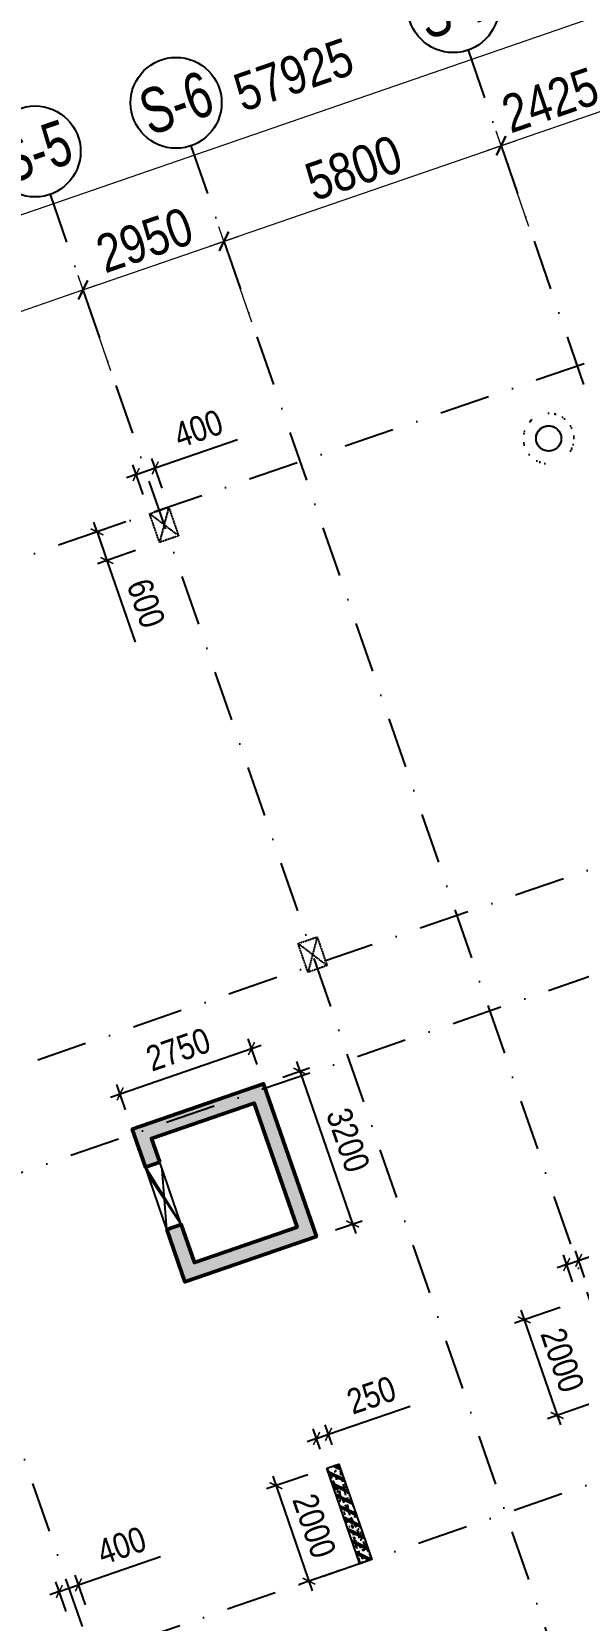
# Model space of a CAD drawing. Header units: millimetres. Extents: x 13965 to 1327256, y -72704 to 46237.
# Drawn here: x 1021536 to 1032346, y -10560 to 20879 of the extents above; entities that cross this region are included whole.
import ezdxf
from ezdxf.enums import TextEntityAlignment as Align

# ---------------------------------------------------------------- set-up
doc = ezdxf.new("R2010")
doc.units = ezdxf.units.MM
doc.header["$MEASUREMENT"] = 0
for name, pattern in [('DASHDOT', [1, 0.5, -0.25, 0, -0.25]), ('DASHED', [4.5, 3, -1.5]), ('ST_MBDV Cot vach 220805$0$HIDDEN', [0.375, 0.25, -0.125])]:
    doc.linetypes.add(name, pattern=pattern)
for name, color, linetype in [('ccu11-Khuat', 9, 'DASHED'), ('ccu11-Thay', 7, 'Continuous'), ('KC-Betong', 6, 'Continuous'), ('KC2-DIM', 251, 'Continuous'), ('KT-Luoi truc South Tower', 8, 'DASHDOT'), ('ST_MBDV Cot vach 220805$0$AUDIT_I_220805193045-1', 50, 'Continuous'), ('ST_MBDV Cot vach 220805$0$AUDIT_I_220805193045-5', 6, 'Continuous'), ('ST_MBDV Cot vach 220805$0$AUDIT_I_220805193045-6', 250, 'Continuous')]:
    doc.layers.add(name, color=color, linetype=linetype)
doc.layers.add('KT-Kich thuoc', color=159, linetype='Continuous', lineweight=18)
doc.layers.add('ST_MBDV Cot vach 220805$0$KT-Net cot vach', color=6, linetype='Continuous', lineweight=50)
doc.styles.add('Arial Narrow', font='ARIALN.TTF')
doc.styles.add('ST_MBDV Cot vach 220805$0$HBA-Text', font='GOTHIC.TTF')
doc.dimstyles.new('ccu12-200', dxfattribs={"dimscale": 200, "dimtxt": 2.5, "dimasz": 1, "dimexe": 1, "dimexo": 2, "dimgap": 1, "dimtad": 1, "dimdec": 0, "dimdsep": 46, "dimtxsty": 'Arial Narrow', "dimblk": 'ARCHTICK', "dimcen": -1, "dimdle": 1, "dimclrd": 256, "dimclre": 256, "dimclrt": 3, "dimadec": 0, "dimazin": 2, "dimtfac": 0.1, "dimtdec": 0, "dimtmove": 0, "dimatfit": 1, "dimldrblk": 'ARCHTICK', "dimfxl": 1, "dimtvp": 0.833333, "dimtolj": 1, "dimtzin": 12, "dimarcsym": 0})
doc.dimstyles.new('CCU_1-300', dxfattribs={"dimscale": 300, "dimtxt": 2.5, "dimasz": 1, "dimexe": 1, "dimexo": 2, "dimgap": 0.5, "dimtad": 1, "dimdec": 0, "dimdsep": 46, "dimtxsty": 'Arial Narrow', "dimblk": 'ARCHTICK', "dimcen": -1, "dimdle": 1, "dimclrd": 256, "dimclre": 256, "dimclrt": 3, "dimadec": 0, "dimazin": 2, "dimtfac": 0.1, "dimtdec": 0, "dimtix": 1, "dimtmove": 2, "dimatfit": 1, "dimfxl": 1, "dimtvp": 0.833333, "dimtolj": 1, "dimtzin": 12, "dimarcsym": 0})

# ---------------------------------------------------------------- blocks, each defined once
blk = doc.blocks.new('_ArchTick')
at = {"color": 0, "const_width": 0.15}
blk.add_lwpolyline([(-0.5, -0.5), (0.5, 0.5)], dxfattribs=at)
blk = doc.blocks.new('*D1056')
at = {"layer": 'Defpoints', "color": 0, "transparency": 16777216}
for p in [(-52359, 62652), (-108654, 48212), (-107112, 43748, 0)]:
    blk.add_point(p, dxfattribs=at)
at = {"layer": 'KT-Kich thuoc', "lineweight": -2, "transparency": 16777216}
for p, q in [((-52555, 63219), (-53998, 67400)), ((-53617, 67214), (-108937, 48114)), ((-107308, 44315), (-108751, 48496))]:
    blk.add_line(p, q, dxfattribs=at)
at = {"layer": 'KT-Kich thuoc', "lineweight": -2, "transparency": 16777216, "xscale": 300, "yscale": 300, "zscale": 300}
for p, rotation in [((-53900, 67116), 19.04771637789532), ((-108654, 48212), 199.0477163778953)]:
    blk.add_blockref('_ArchTick', p, dxfattribs=dict(at, rotation=rotation))
at = {"layer": 'KT-Kich thuoc', "color": 3, "transparency": 16777216, "insert": (-78140, 59662), "char_height": 750, "attachment_point": 5, "rotation": 19.0477, "style": 'Arial Narrow'}
blk.add_mtext('\\A1;57925', dxfattribs=at)
blk = doc.blocks.new('*D1060')
at = {"layer": 'Defpoints', "color": 0, "transparency": 16777216}
for p in [(-82308, 55404), (-81561, 53238), (-89737, 50415)]:
    blk.add_point(p, dxfattribs=at)
at = {"layer": 'KT-Kich thuoc', "lineweight": -2, "transparency": 16777216}
for p, q in [((-81757, 53805), (-82406, 55687)), ((-90768, 52483), (-82025, 55502)), ((-89933, 50983), (-90583, 52864))]:
    blk.add_line(p, q, dxfattribs=at)
for p, xscale, yscale, zscale, rotation in [((-82308, 55404), 300, 300, 300, 19.04713796427213), ((-90485, 52581), 300.0000000000001, 300.0000000000001, 300.0000000000001, 199.0471379642721)]:
    blk.add_blockref('_ArchTick', p, dxfattribs=dict(at, xscale=xscale, yscale=yscale, zscale=zscale, rotation=rotation))
at = {"layer": 'KT-Kich thuoc', "color": 3, "transparency": 16777216, "insert": (-86570, 54496), "char_height": 750, "attachment_point": 5, "rotation": 19.0471, "style": 'Arial Narrow'}
blk.add_mtext('\\A1;8650', dxfattribs=at)
blk = doc.blocks.new('*D1061')
at = {"layer": 'Defpoints', "color": 0, "transparency": 16777216}
for p in [(-79520, 56366), (-78772, 54201), (-81561, 53238)]:
    blk.add_point(p, dxfattribs=at)
at = {"layer": 'KT-Kich thuoc', "lineweight": -2, "transparency": 16777216}
for p, q in [((-78968, 54768), (-79618, 56650)), ((-82592, 55306), (-79236, 56464)), ((-81757, 53805), (-82406, 55687))]:
    blk.add_line(p, q, dxfattribs=at)
for p, xscale, yscale, zscale, rotation in [((-79520, 56366), 300, 300, 300, 19.04713796427213), ((-82308, 55404), 300.0000000000001, 300.0000000000001, 300.0000000000001, 199.0471379642721)]:
    blk.add_blockref('_ArchTick', p, dxfattribs=dict(at, xscale=xscale, yscale=yscale, zscale=zscale, rotation=rotation))
at = {"layer": 'KT-Kich thuoc', "color": 3, "transparency": 16777216, "insert": (-81088, 56389), "char_height": 750, "attachment_point": 5, "rotation": 19.0471, "style": 'Arial Narrow'}
blk.add_mtext('\\A1;2950', dxfattribs=at)
blk = doc.blocks.new('*D1062')
at = {"layer": 'Defpoints', "color": 0, "transparency": 16777216}
for p in [(-74037, 58259), (-73290, 56094), (-78772, 54201)]:
    blk.add_point(p, dxfattribs=at)
at = {"layer": 'KT-Kich thuoc', "lineweight": -2, "transparency": 16777216}
for p, q in [((-73486, 56661), (-74135, 58543)), ((-79803, 56269), (-73754, 58357)), ((-78968, 54768), (-79618, 56650))]:
    blk.add_line(p, q, dxfattribs=at)
for p, xscale, yscale, zscale, rotation in [((-74037, 58259), 300, 300, 300, 19.04713796427213), ((-79520, 56366), 300.0000000000001, 300.0000000000001, 300.0000000000001, 199.0471379642721)]:
    blk.add_blockref('_ArchTick', p, dxfattribs=dict(at, xscale=xscale, yscale=yscale, zscale=zscale, rotation=rotation))
at = {"layer": 'KT-Kich thuoc', "color": 3, "transparency": 16777216, "insert": (-76953, 57817), "char_height": 750, "attachment_point": 5, "rotation": 19.0471, "style": 'Arial Narrow'}
blk.add_mtext('\\A1;5800', dxfattribs=at)
blk = doc.blocks.new('*D1063')
at = {"layer": 'Defpoints', "color": 0, "transparency": 16777216}
for p in [(-71745, 59051), (-70998, 56885), (-73290, 56094)]:
    blk.add_point(p, dxfattribs=at)
at = {"layer": 'KT-Kich thuoc', "lineweight": -2, "transparency": 16777216}
for p, q in [((-74321, 58161), (-71462, 59149)), ((-71193, 57452), (-71843, 59334)), ((-73486, 56661), (-74135, 58543))]:
    blk.add_line(p, q, dxfattribs=at)
for p, xscale, yscale, zscale, rotation in [((-71745, 59051), 300, 300, 300, 19.04713796427213), ((-74037, 58259), 300.0000000000001, 300.0000000000001, 300.0000000000001, 199.0471379642721)]:
    blk.add_blockref('_ArchTick', p, dxfattribs=dict(at, xscale=xscale, yscale=yscale, zscale=zscale, rotation=rotation))
at = {"layer": 'KT-Kich thuoc', "color": 3, "transparency": 16777216, "insert": (-73065, 59159), "char_height": 750, "attachment_point": 5, "rotation": 19.0471, "style": 'Arial Narrow'}
blk.add_mtext('\\A1;2425', dxfattribs=at)
blk = doc.blocks.new('ST_MBDV Cot vach 220805$0$GRID-SYM-flat-103')
at = {"layer": 'ST_MBDV Cot vach 220805$0$AUDIT_I_220805193045-1'}
blk.add_circle((0, 0, 0), 900, dxfattribs=at)
at = {"layer": 'ST_MBDV Cot vach 220805$0$AUDIT_I_220805193045-1', "style": 'ST_MBDV Cot vach 220805$0$HBA-Text'}
blk.add_attdef('GRID', text='', height=900, rotation=19.0471, dxfattribs=at).set_placement((0, 0, 0), align=Align.MIDDLE_CENTER)
blk = doc.blocks.new('*D940')
at = {"layer": 'Defpoints', "color": 0, "transparency": 16777216}
for p in [(1025882, 755), (1026122, 59), (1023523, -839)]:
    blk.add_point(p, dxfattribs=at)
at = {"layer": 'KC2-DIM', "lineweight": -2, "transparency": 16777216}
for p, q in [((1025992, 437), (1025817, 944)), ((1023094, -208), (1026071, 820)), ((1023392, -461), (1023217, 46))]:
    blk.add_line(p, q, dxfattribs=at)
at = {"layer": 'KC2-DIM', "lineweight": -2, "transparency": 16777216, "xscale": 200, "yscale": 200, "zscale": 200}
for p, rotation in [((1025882, 755), 19.04713795401424), ((1023283, -143), 199.0471379540143)]:
    blk.add_blockref('_ArchTick', p, dxfattribs=dict(at, rotation=rotation))
at = {"layer": 'KC2-DIM', "color": 3, "transparency": 16777216, "insert": (1024434, 736), "char_height": 500, "attachment_point": 5, "rotation": 19.0471, "style": 'Arial Narrow'}
blk.add_mtext('\\A1;2750', dxfattribs=at)
blk = doc.blocks.new('*D941')
at = {"layer": 'Defpoints', "color": 0, "transparency": 16777216}
for p in [(1026122, 59), (1027885, -2718), (1027167, -2966)]:
    blk.add_point(p, dxfattribs=at)
at = {"layer": 'KC2-DIM', "lineweight": -2, "transparency": 16777216}
for p, q in [((1026501, 189), (1027030, 372)), ((1026776, 496), (1027950, -2907)), ((1027545, -2836), (1028074, -2653))]:
    blk.add_line(p, q, dxfattribs=at)
at = {"layer": 'KC2-DIM', "lineweight": -2, "transparency": 16777216, "xscale": 200, "yscale": 200, "zscale": 200}
for p, rotation in [((1026841, 307), 109.0471379534282), ((1027885, -2718), 289.0471379534281)]:
    blk.add_blockref('_ArchTick', p, dxfattribs=dict(at, rotation=rotation))
at = {"layer": 'KC2-DIM', "color": 3, "transparency": 16777216, "insert": (1027793, -1057), "char_height": 500, "attachment_point": 5, "rotation": 289.0471, "style": 'Arial Narrow'}
blk.add_mtext('\\A1;3200', dxfattribs=at)
blk = doc.blocks.new('*D875')
at = {"layer": 'Defpoints', "color": 0, "transparency": 16777216}
for p in [(1023773, 11308), (1023968, 10741), (1023023, 10414)]:
    blk.add_point(p, dxfattribs=at)
at = {"layer": 'KC2-DIM', "lineweight": -2, "transparency": 16777216}
for p, q in [((1023395, 11177), (1022638, 10916)), ((1022827, 10981), (1022762, 11170)), ((1022827, 10981), (1023023, 10414)), ((1023590, 10610), (1022834, 10349)), ((1023023, 10414), (1023580, 8801))]:
    blk.add_line(p, q, dxfattribs=at)
at = {"layer": 'KC2-DIM', "lineweight": -2, "transparency": 16777216, "xscale": 200, "yscale": 200, "zscale": 200}
for p, rotation in [((1022827, 10981), 289.0471379539914), ((1023023, 10414), 109.0471379539914)]:
    blk.add_blockref('_ArchTick', p, dxfattribs=dict(at, rotation=rotation))
at = {"layer": 'KC2-DIM', "color": 3, "transparency": 16777216, "insert": (1023797, 9567), "char_height": 500, "attachment_point": 5, "rotation": 289.0471, "style": 'Arial Narrow'}
blk.add_mtext('\\A1;600', dxfattribs=at)
blk = doc.blocks.new('*D876')
at = {"layer": 'Defpoints', "color": 0, "transparency": 16777216}
for p in [(1023978, 12246), (1023867, 11341), (1024245, 11471)]:
    blk.add_point(p, dxfattribs=at)
at = {"layer": 'KC2-DIM', "lineweight": -2, "transparency": 16777216}
for p, q in [((1023978, 12246), (1025604, 12808)), ((1023737, 11719), (1023534, 12305)), ((1024115, 11849), (1023912, 12435)), ((1023600, 12116), (1023411, 12050)), ((1023600, 12116), (1023978, 12246))]:
    blk.add_line(p, q, dxfattribs=at)
at = {"layer": 'KC2-DIM', "lineweight": -2, "transparency": 16777216, "xscale": 200, "yscale": 200, "zscale": 200}
for p, rotation in [((1023600, 12116), 19.04713795401405), ((1023978, 12246), 199.0471379540141)]:
    blk.add_blockref('_ArchTick', p, dxfattribs=dict(at, rotation=rotation))
at = {"layer": 'KC2-DIM', "color": 3, "transparency": 16777216, "insert": (1024832, 13023), "char_height": 500, "attachment_point": 5, "rotation": 19.0471, "style": 'Arial Narrow'}
blk.add_mtext('\\A1;400', dxfattribs=at)
blk = doc.blocks.new('*D890')
at = {"layer": 'Defpoints', "color": 0, "transparency": 16777216}
for p in [(1022459, -9860), (1022726, -10635), (1022348, -10765)]:
    blk.add_point(p, dxfattribs=at)
at = {"layer": 'KC2-DIM', "lineweight": -2, "transparency": 16777216}
for p, q in [((1022459, -9860), (1024085, -9298)), ((1022596, -10257), (1022393, -9671)), ((1022081, -9990), (1021892, -10056)), ((1022218, -10387), (1022015, -9801)), ((1022081, -9990), (1022459, -9860))]:
    blk.add_line(p, q, dxfattribs=at)
at = {"layer": 'KC2-DIM', "lineweight": -2, "transparency": 16777216, "xscale": 200, "yscale": 200, "zscale": 200}
for p, rotation in [((1022459, -9860), 199.0471379540136), ((1022081, -9990), 19.04713795401357)]:
    blk.add_blockref('_ArchTick', p, dxfattribs=dict(at, rotation=rotation))
at = {"layer": 'KC2-DIM', "color": 3, "transparency": 16777216, "insert": (1023313, -9083), "char_height": 500, "attachment_point": 5, "rotation": 19.0471, "style": 'Arial Narrow'}
blk.add_mtext('\\A1;400', dxfattribs=at)
blk = doc.blocks.new('*D893')
at = {"layer": 'Defpoints', "color": 0, "transparency": 16777216}
for p in [(1027374, -7550), (1028026, -9440), (1027020, -9787)]:
    blk.add_point(p, dxfattribs=at)
at = {"layer": 'KC2-DIM', "lineweight": -2, "transparency": 16777216}
for p, q in [((1026996, -7680), (1026179, -7962)), ((1026303, -7708), (1027086, -9976)), ((1027648, -9570), (1026831, -9852))]:
    blk.add_line(p, q, dxfattribs=at)
at = {"layer": 'KC2-DIM', "lineweight": -2, "transparency": 16777216, "xscale": 200, "yscale": 200, "zscale": 200}
for p, rotation in [((1026368, -7897), 109.0471379540003), ((1027020, -9787), 289.0471379540003)]:
    blk.add_blockref('_ArchTick', p, dxfattribs=dict(at, rotation=rotation))
at = {"layer": 'KC2-DIM', "color": 3, "transparency": 16777216, "insert": (1027124, -8693), "char_height": 500, "attachment_point": 5, "rotation": 289.0471, "style": 'Arial Narrow'}
blk.add_mtext('\\A1;2000', dxfattribs=at)
blk = doc.blocks.new('*D894')
at = {"layer": 'Defpoints', "color": 0, "transparency": 16777216}
for p in [(1027407, -6879), (1027610, -7468), (1027374, -7550)]:
    blk.add_point(p, dxfattribs=at)
at = {"layer": 'KC2-DIM', "lineweight": -2, "transparency": 16777216}
for p, q in [((1027407, -6879), (1029025, -6321)), ((1027243, -7171), (1027105, -6772)), ((1027171, -6961), (1027407, -6879)), ((1027480, -7090), (1027342, -6690)), ((1027171, -6961), (1026982, -7026))]:
    blk.add_line(p, q, dxfattribs=at)
at = {"layer": 'KC2-DIM', "lineweight": -2, "transparency": 16777216, "xscale": 200, "yscale": 200, "zscale": 200}
for p, rotation in [((1027171, -6961), 19.0471379540027), ((1027407, -6879), 199.0471379540027)]:
    blk.add_blockref('_ArchTick', p, dxfattribs=dict(at, rotation=rotation))
at = {"layer": 'KC2-DIM', "color": 3, "transparency": 16777216, "insert": (1028256, -6105), "char_height": 500, "attachment_point": 5, "rotation": 19.0471, "style": 'Arial Narrow'}
blk.add_mtext('\\A1;250', dxfattribs=at)
blk = doc.blocks.new('*D895')
at = {"layer": 'Defpoints', "color": 0, "transparency": 16777216}
for p in [(1032367, -4239), (1033019, -6129), (1031929, -6506)]:
    blk.add_point(p, dxfattribs=at)
at = {"layer": 'KC2-DIM', "lineweight": -2, "transparency": 16777216}
for p, q in [((1031989, -4369), (1031088, -4680)), ((1031211, -4426), (1031995, -6695)), ((1032641, -6260), (1031740, -6571))]:
    blk.add_line(p, q, dxfattribs=at)
at = {"layer": 'KC2-DIM', "lineweight": -2, "transparency": 16777216, "xscale": 200, "yscale": 200, "zscale": 200}
for p, rotation in [((1031277, -4615), 109.0471379539981), ((1031929, -6506), 289.0471379539981)]:
    blk.add_blockref('_ArchTick', p, dxfattribs=dict(at, rotation=rotation))
at = {"layer": 'KC2-DIM', "color": 3, "transparency": 16777216, "insert": (1032033, -5412), "char_height": 500, "attachment_point": 5, "rotation": 289.0471, "style": 'Arial Narrow'}
blk.add_mtext('\\A1;2000', dxfattribs=at)
blk = doc.blocks.new('*D896')
at = {"layer": 'Defpoints', "color": 0, "transparency": 16777216}
for p in [(1032355, -3438), (1032367, -4239), (1032603, -4157)]:
    blk.add_point(p, dxfattribs=at)
at = {"layer": 'KC2-DIM', "lineweight": -2, "transparency": 16777216}
for p, q in [((1032355, -3438), (1033972, -2880)), ((1032236, -3861), (1032053, -3331)), ((1032118, -3520), (1032355, -3438)), ((1032473, -3779), (1032290, -3249)), ((1032118, -3520), (1031929, -3585))]:
    blk.add_line(p, q, dxfattribs=at)
at = {"layer": 'KC2-DIM', "lineweight": -2, "transparency": 16777216, "xscale": 200, "yscale": 200, "zscale": 200}
for p, rotation in [((1032118, -3520), 19.04713795400294), ((1032355, -3438), 199.0471379540029)]:
    blk.add_blockref('_ArchTick', p, dxfattribs=dict(at, rotation=rotation))
at = {"layer": 'KC2-DIM', "color": 3, "transparency": 16777216, "insert": (1033204, -2663), "char_height": 500, "attachment_point": 5, "rotation": 19.0471, "style": 'Arial Narrow'}
blk.add_mtext('\\A1;250', dxfattribs=at)
blk = doc.blocks.new('*U1025')
at = {"color": 6, "linetype": 'ST_MBDV Cot vach 220805$0$HIDDEN', "ltscale": 10}
for p, q in [((-75, 125), (-475, -475)), ((-75, -475), (-475, 125))]:
    blk.add_line(p, q, dxfattribs=at)
blk.add_lwpolyline([(-475, -475), (-75, -475), (-75, 125), (-475, 125)], close=True, dxfattribs=at)
blk = doc.blocks.new('*U1026')
at = {"color": 6, "linetype": 'ST_MBDV Cot vach 220805$0$HIDDEN', "ltscale": 10}
for p, q in [((-75, 125), (-475, -475)), ((-75, -475), (-475, 125))]:
    blk.add_line(p, q, dxfattribs=at)
blk.add_lwpolyline([(-475, -475), (-75, -475), (-75, 125), (-475, 125)], close=True, dxfattribs=at)
blk = doc.blocks.new('*U1038')
h = blk.add_hatch()
h.set_pattern_fill('VATLIEU04', color=250, scale=40, style=0, pattern_type=2)
h.set_pattern_definition([(50, (-700, 2050), (286.904, -25.1), [30, -330]), (355, (-700, 2050), (-55.5, 300.877), [24, -264]), (100.451, (-676.1, 2047.9), (231.404, 275.776), [25.496, -280.457]), (46.184, (-700, 2130), (426.896, -66.208), [45, -495]), (96.636, (-664.43, 2124.5), (373.865, 389.65), [38.244, -420.685]), (351.184, (-700, 2130), (373.865, 389.65), [36, -396]), (21, (-660, 2110), (238.763, -161.048), [30, -330]), (326, (-660, 2110), (97.326, 290.06), [24, -264]), (71.451, (-640.1, 2096.58), (336.09, 129.012), [25.496, -280.457]), (37.5, (-700, 2050), (4.864, 133.1575), [0, -260.8, 0, -268, 0, -265]), (7.5, (-700, 2050), (105.228, 157.765), [0, -152.8, 0, -254.8, 0, -101]), (327.5, (-789.2, 2050), (213.529, -9.022), [0, -100, 0, -312, 0, -414]), (317.5, (-829.2, 2050), (233.274, 40.042), [0, -130, 0, -207.2, 0, -294]), (45, (-700, 2050), (-120.208, 120.208), []), (45, (-700, 2099), (-120.208, 120.208), [])])
h.paths.add_polyline_path([(-475, -475), (-225, -475), (-225, 1525), (-475, 1525)])
at = {"color": 6, "ltscale": 0.25}
blk.add_lwpolyline([(-475, -475), (-225, -475), (-225, 1525), (-475, 1525)], close=True, dxfattribs=at)
at = {"layer": 'Defpoints', "linetype": 'ByBlock', "ltscale": 30}
for p, q in [((-225, -475), (-475, 1525)), ((-475, -475), (-225, 1525))]:
    blk.add_line(p, q, dxfattribs=at)
blk = doc.blocks.new('MBCV-T39')
at = {"layer": 'ST_MBDV Cot vach 220805$0$AUDIT_I_220805193045-6', "ltscale": 0.5}
h = blk.add_hatch(dxfattribs=at)
h.set_pattern_fill('VATLIEU04', color=256, scale=50, angle=335, pattern_type=2)
h.set_pattern_definition([(25, (86190.49, -14010.88), (311.76915, -180), [37.5, -412.5]), (330, (86190.5, -14010.88), (96.0694, 370.1782), [30, -330]), (75.4514, (86216.47, -14025.88), (407.83865, 190.1779), [31.8701, -350.57106]), (21.1842, (86232.75, -13920.24), (448.6488, -300.5234), [56.25, -618.75]), (71.6356, (86270.13, -13945.3), (629.386, 243.9225), [47.8051, -525.8565]), (326.1842, (86232.75, -13920.24), (629.3859, 243.923), [45, -495]), (356, (86267.5, -13964.03), (185.4137, -308.5802), [37.5, -412.5]), (301, (86267.5, -13964.03), (263.4901, 277.1898), [30, -330]), (46.4514, (86282.95, -13989.75), (448.9038, -31.3908), [31.8701, -350.57106]), (12.5, (86190.49, -14010.88), (75.8538, 148.28266), [0, -326, 0, -335, 0, -331.25]), (342.5, (86190.49, -14010.88), (202.55378, 123.1402), [0, -191, 0, -318.5, 0, -126.25]), (302.5, (86089.43, -13963.75), (237.13767, -123.02238), [0, -125, 0, -390, 0, -517.5]), (292.5, (86044.12, -13942.62), (285.42618, -77.8696), [0, -162.5, 0, -259, 0, -367.5]), (20, (86190.49, -14010.88), (-72.67928, 199.68468), []), (20, (86216.37, -13955.36), (-72.67928, 199.68468), [])])
h.paths.add_polyline_path([(-59506, 25009), (-59574, 24961), (-59571, 24962), (-59530, 24989)])
h.paths.add_polyline_path([(-60141, 25780), (-60072, 25828), (-60075, 25826), (-60116, 25799)])
h.paths.add_polyline_path([(-60206, 25715), (-60148, 25773), (-60155, 25768), (-60190, 25734)])
h.paths.add_polyline_path([(-59986, 25867), (-59901, 25888), (-59939, 25880)])
h.paths.add_polyline_path([(-60066, 25831), (-59986, 25867), (-60032, 25848)])
h.paths.add_polyline_path([(-60258, 25639), (-60213, 25706), (-60221, 25696), (-60249, 25656)])
h.paths.add_polyline_path([(-59895, 25889), (-59811, 25893), (-59842, 25894), (-59891, 25889)])
h.paths.add_polyline_path([(-60296, 25554), (-60264, 25628), (-60273, 25613), (-60292, 25568)])
h.paths.add_polyline_path([(-59801, 25893), (-59720, 25883), (-59744, 25888), (-59793, 25893)])
h.paths.add_polyline_path([(-60318, 25463), (-60300, 25542), (-60307, 25521), (-60317, 25473)])
h.paths.add_polyline_path([(-59708, 25880), (-59632, 25855), (-59649, 25863), (-59696, 25878)])
h.paths.add_polyline_path([(-60322, 25369), (-60319, 25452), (-60322, 25424), (-60323, 25375)])
h.paths.add_polyline_path([(-59620, 25850), (-59549, 25812), (-59561, 25820), (-59604, 25844)])
h.paths.add_polyline_path([(-60309, 25276), (-60321, 25361), (-60318, 25326), (-60309, 25278)])
h.paths.add_polyline_path([(-59539, 25805), (-59476, 25754), (-59483, 25761), (-59521, 25792)])
h.paths.add_polyline_path([(-60279, 25191), (-60308, 25273), (-60296, 25231)])
h.paths.add_polyline_path([(-59468, 25745), (-59415, 25682), (-59418, 25687), (-59449, 25726)])
h.paths.add_polyline_path([(-60236, 25113), (-60278, 25187), (-60277, 25185), (-60255, 25142)])
h.paths.add_polyline_path([(-59410, 25675), (-59368, 25601), (-59369, 25603), (-59391, 25646)])
h.paths.add_polyline_path([(-60178, 25043), (-60231, 25106), (-60228, 25101), (-60197, 25062)])
h.paths.add_polyline_path([(-59367, 25598), (-59338, 25515), (-59350, 25557)])
h.paths.add_polyline_path([(-60107, 24983), (-60170, 25035), (-60163, 25027), (-60125, 24996)])
h.paths.add_polyline_path([(-59337, 25512), (-59325, 25427), (-59328, 25462), (-59337, 25510)])
h.paths.add_polyline_path([(-60026, 24938), (-60097, 24976), (-60085, 24968), (-60042, 24944)])
h.paths.add_polyline_path([(-59324, 25419), (-59327, 25336), (-59324, 25364), (-59323, 25413)])
h.paths.add_polyline_path([(-59938, 24908), (-60014, 24933), (-59997, 24925), (-59950, 24910)])
h.paths.add_polyline_path([(-59328, 25325), (-59346, 25246), (-59339, 25267), (-59329, 25315)])
h.paths.add_polyline_path([(-59845, 24895), (-59926, 24905), (-59902, 24900), (-59853, 24895)])
h.paths.add_polyline_path([(-59350, 25234), (-59382, 25160), (-59373, 25175), (-59354, 25220)])
h.paths.add_polyline_path([(-59751, 24899), (-59835, 24895), (-59804, 24894), (-59755, 24899)])
h.paths.add_polyline_path([(-59388, 25149), (-59433, 25082), (-59425, 25092), (-59397, 25132)])
h.paths.add_polyline_path([(-59707, 24908), (-59660, 24921), (-59745, 24901)])
h.paths.add_polyline_path([(-59580, 24958), (-59660, 24921), (-59614, 24940)])
h.paths.add_polyline_path([(-59440, 25073), (-59498, 25015), (-59491, 25020), (-59456, 25054)])
at = {"layer": 'ST_MBDV Cot vach 220805$0$KT-Net cot vach'}
h = blk.add_hatch(dxfattribs=at)
h.set_pattern_fill('1BETONG2-BOP', color=250, scale=30, style=0, pattern_type=2)
h.set_pattern_definition([(69.0471, (-75957.53, 4105.11), (209.5408, 52.4275), [22.5, -247.5]), (14.0471, (-75957.53, 4105.11), (-112.989, 199.7187), [18, -198]), (119.4985, (-75940.07, 4109.48), (96.552, 252.1462), [19.122, -210.3426]), (65.2313, (-75977.1, 4161.83), (318.848, 57.55), [33.75, -371.25]), (115.6827, (-75950.54, 4166.62), (169.677, 367.7426), [28.683, -315.514]), (10.2313, (-75977.1, 4161.83), (169.677, 367.743), [27, -297]), (40.0471, (-75943.86, 4157.44), (208.686, -55.7332), [22.5, -247.5]), (245.0471, (-75943.86, 4157.44), (226.3168, -37.8782), [18, -198]), (90.4985, (-75926.47, 4152.8), (206.6893, 173.7226), [19.122, -210.3426]), (86.54714, (-75957.53, 4105.11), (-73.03432, 68.2125), [0, -195.6, 0, -201, 0, -198.75]), (23.5471, (-75957.53, 4105.11), (43.1377, 135.5289), [0, -114.6, 0, -191.1, 0, -75.75]), (346.54714, (-76020.766, 4083.28), (153.58697, 45.86723), [0, -75, 0, -234, 0, -310.5]), (336.5471, (-76049.12, 4073.49), (155.5764, 85.4834), [0, -97.5, 0, -155.4, 0, -220.5]), (334.0471, (-75957.53, 4105.11), (55.798, 114.6422), []), (334.0471, (-75969.52, 4139.85), (55.798, 114.6422), [])])
h.paths.add_polyline_path([(-67517, 11067), (-67681, 11539), (-65648, 12241), (-64800, 9783), (-66832, 9082), (-67093, 9838), (-67377, 9740), (-67018, 8700), (-64418, 9598), (-65463, 12623), (-68062, 11725), (-67801, 10969)])
at = {"layer": 'ccu11-Thay', "color": 6, "ltscale": 0.5}
for points in [[(-67093, 9838), (-67517, 11067)], [(-67377, 9740), (-67801, 10969)]]:
    blk.add_lwpolyline(points, dxfattribs=at)
at = {"layer": 'KC-Betong'}
blk.add_circle((-59823, 25394), 250, dxfattribs=at)
at = {"layer": 'ST_MBDV Cot vach 220805$0$AUDIT_I_220805193045-5', "ltscale": 0.5}
blk.add_open_spline([(-59905, 25630, 0), (-59912, 25628, 0), (-59920, 25625, 0), (-59940, 25615, 0), (-59952, 25608, 0), (-59975, 25593, 0), (-59986, 25584, 0), (-60006, 25565, 0), (-60015, 25554, 0), (-60032, 25532, 0), (-60039, 25520, 0), (-60052, 25496, 0), (-60057, 25483, 0), (-60066, 25456, 0), (-60069, 25443, 0), (-60073, 25415, 0), (-60073, 25401, 0), (-60073, 25374, 0), (-60071, 25360, 0), (-60066, 25333, 0), (-60062, 25319, 0), (-60052, 25293, 0), (-60046, 25281, 0), (-60032, 25257, 0), (-60024, 25245, 0), (-60007, 25224, 0), (-59997, 25214, 0), (-59976, 25196, 0), (-59965, 25188, 0), (-59941, 25173, 0), (-59928, 25167, 0), (-59903, 25157, 0), (-59889, 25153, 0), (-59862, 25147, 0), (-59848, 25145, 0), (-59821, 25144, 0), (-59807, 25144, 0), (-59779, 25148, 0), (-59766, 25150, 0), (-59739, 25158, 0), (-59726, 25163, 0), (-59701, 25175, 0), (-59689, 25183, 0), (-59666, 25199, 0), (-59656, 25208, 0), (-59636, 25227, 0), (-59627, 25238, 0), (-59611, 25261, 0), (-59604, 25273, 0), (-59592, 25297, 0), (-59587, 25310, 0), (-59579, 25337, 0), (-59576, 25351, 0), (-59573, 25378, 0), (-59573, 25392, 0), (-59574, 25420, 0), (-59576, 25434, 0), (-59582, 25461, 0), (-59586, 25474, 0), (-59596, 25500, 0), (-59602, 25512, 0), (-59617, 25536, 0), (-59625, 25547, 0), (-59643, 25568, 0), (-59653, 25578, 0), (-59675, 25596, 0), (-59686, 25604, 0), (-59710, 25617, 0), (-59723, 25623, 0), (-59749, 25633, 0), (-59762, 25637, 0), (-59789, 25642, 0), (-59803, 25644, 0), (-59831, 25644, 0), (-59845, 25643, 0), (-59872, 25640, 0), (-59886, 25636, 0), (-59901, 25632, 0), (-59903, 25631, 0), (-59905, 25630, 0)], degree=3, knots=[0, 0, 0, 0, 0.098993, 0.098993, 0.265503, 0.265503, 0.432013, 0.432013, 0.598524, 0.598524, 0.765034, 0.765034, 0.931544, 0.931544, 1.098055, 1.098055, 1.264565, 1.264565, 1.431075, 1.431075, 1.597585, 1.597585, 1.764096, 1.764096, 1.930606, 1.930606, 2.097116, 2.097116, 2.263627, 2.263627, 2.430137, 2.430137, 2.596647, 2.596647, 2.763157, 2.763157, 2.929668, 2.929668, 3.096178, 3.096178, 3.262688, 3.262688, 3.429199, 3.429199, 3.595709, 3.595709, 3.762219, 3.762219, 3.928729, 3.928729, 4.09524, 4.09524, 4.26175, 4.26175, 4.42826, 4.42826, 4.594771, 4.594771, 4.761281, 4.761281, 4.927791, 4.927791, 5.094301, 5.094301, 5.260812, 5.260812, 5.427322, 5.427322, 5.593832, 5.593832, 5.760343, 5.760343, 5.926853, 5.926853, 6.093363, 6.093363, 6.259873, 6.259873, 6.283185, 6.283185, 6.283185, 6.283185], dxfattribs=at)
at = {"layer": 'ST_MBDV Cot vach 220805$0$KT-Net cot vach'}
blk.add_lwpolyline([(-67517, 11067), (-67681, 11539), (-65648, 12241), (-64800, 9783), (-66832, 9082), (-67093, 9838), (-67377, 9740), (-67018, 8700), (-64418, 9598), (-65463, 12623), (-68062, 11725), (-67801, 10969)], close=True, dxfattribs=at)
at = {"layer": 'ST_MBDV Cot vach 220805$0$AUDIT_I_220805193045-5', "linetype": 'ByBlock', "xscale": -1, "rotation": 199.0471379540016}
for name, p in [('*U1026', (-67114, 23610)), ('*U1025', (-64177, 15103)), ('*U1038', (-63607, 4720))]:
    blk.add_blockref(name, p, dxfattribs=at)
blk = doc.blocks.new('Asix South Tower')
at = {"layer": 'KT-Luoi truc South Tower', "ltscale": 2000}
for p, q in [((-45928.1, 63080), (-113358.3, 39799.9)), ((-74690, 60149.4), (-64788, 31468.5)), ((-80172.4, 58256.6), (-62007.1, 5641.4)), ((-82960.9, 57293.9), (-64795.6, 4678.7)), ((-91137.3, 54471), (-72972, 1855.8)), ((-67132.6, 45709), (-110541.5, 30722.1)), ((-66479.9, 43818.5), (-109888.9, 28831.6)), ((-63379.6, 34838.6), (-106788.6, 19851.7))]:
    blk.add_line(p, q, dxfattribs=at)
at = {"layer": 'KT-Kich thuoc'}
ref = blk.add_blockref('ST_MBDV Cot vach 220805$0$GRID-SYM-flat-103', (-74983.7, 61000.1), dxfattribs=at)
ref.add_attrib('GRID', 'S-7', dxfattribs={"layer": 'ST_MBDV Cot vach 220805$0$AUDIT_I_220805193045-1', "height": 900, "rotation": 19, "style": 'ST_MBDV Cot vach 220805$0$HBA-Text', "width": 0.75}).set_placement((-74983.7, 61000.1, 0), align=Align.MIDDLE_CENTER)
ref = blk.add_blockref('ST_MBDV Cot vach 220805$0$GRID-SYM-flat-103', (-80466.2, 59107.3), dxfattribs=at)
ref.add_attrib('GRID', 'S-6', dxfattribs={"layer": 'ST_MBDV Cot vach 220805$0$AUDIT_I_220805193045-1', "height": 900, "rotation": 19, "style": 'ST_MBDV Cot vach 220805$0$HBA-Text', "width": 0.75}).set_placement((-80466.2, 59107.3, 0), align=Align.MIDDLE_CENTER)
ref = blk.add_blockref('ST_MBDV Cot vach 220805$0$GRID-SYM-flat-103', (-83254.6, 58144.6), dxfattribs=at)
ref.add_attrib('GRID', 'S-5', dxfattribs={"layer": 'ST_MBDV Cot vach 220805$0$AUDIT_I_220805193045-1', "height": 900, "rotation": 19, "style": 'ST_MBDV Cot vach 220805$0$HBA-Text', "width": 0.75}).set_placement((-83254.6, 58144.6, 0), align=Align.MIDDLE_CENTER)
dim = blk.add_linear_dim(base=(-108653.6, 48211.9), p1=(-52359, 62651.6), p2=(-107112.2, 43747.5, 0), angle=199.04772, dimstyle='CCU_1-300', dxfattribs=at)
dim.commit()
dim.dimension.update_dxf_attribs({"geometry": '*D1056', "text_midpoint": (-78139.5, 59662.1), "dimtype": 129})
for base, p1, p2, picture, middle in [((-71745.2, 59050.6), (-73289.8, 56093.8), (-70997.6, 56885.2), '*D1063', (-73065.2, 59158.7)), ((-74037.4, 58259.3), (-78772.3, 54201), (-73289.8, 56093.8), '*D1062', (-76952.6, 57816.6)), ((-79519.9, 56366.5), (-81560.8, 53238.3), (-78772.3, 54201), '*D1061', (-81088, 56388.8)), ((-82308.4, 55403.7), (-89737.2, 50415.4), (-81560.8, 53238.3), '*D1060', (-86570.5, 54496))]:
    dim = blk.add_linear_dim(base=base, p1=p1, p2=p2, angle=19.04714, dimstyle='CCU_1-300', dxfattribs=at)
    dim.commit()
    dim.dimension.update_dxf_attribs({"geometry": picture, "text_midpoint": middle})

msp = doc.modelspace()

# ---------------------------------------------------------------- linework, layer by layer
at = {"layer": 'KC2-DIM', "ltscale": 0.5}
for points in [[(1023784.1, -1595), (1024491.9, -2725.9)], [(1023833, -1736.8), (1024491.9, -2725.9)], [(1024208.3, -2823.8), (1024116.6, -1638.9)], [(1024208.3, -2823.8), (1024116.6, -1638.9)]]:
    msp.add_lwpolyline(points, dxfattribs=at)

# ---------------------------------------------------------------- block references
at = {"layer": 'ccu11-Khuat'}
msp.add_blockref('MBCV-T39', (1091585, -12563.9), dxfattribs=at)
at = {"layer": 'KT-Kich thuoc'}
msp.add_blockref('Asix South Tower', (1104857.6, -39634.4), dxfattribs=at)

# ---------------------------------------------------------------- dimensions: what is measured, and where the dimension line sits
at = {"layer": 'KC2-DIM'}
for p1, p2, distance, picture, middle in [((1023867.2, 11340.5), (1024245.3, 11471.1), 820, '*D876', (1024831.5, 13022.6)), ((1023772.7, 11307.9), (1023968.5, 10740.7), -1000.4, '*D875', (1023797, 9567.1)), ((1023523, -838.8), (1026122.4, 58.6), 736.2, '*D940', (1024433.9, 736.1)), ((1026122.4, 58.6), (1027166.8, -2966.2), 760, '*D941', (1027793.4, -1057.1)), ((1032366.8, -4238.8), (1032603.1, -4157.2), 760.9, '*D896', (1033204.1, -2663.1)), ((1032366.8, -4238.8), (1033019.5, -6129.3), -1153.2, '*D895', (1032033.4, -5411.8)), ((1027373.8, -7549.5), (1027610.2, -7467.9), 622.5, '*D894', (1028256.3, -6104.6)), ((1027373.8, -7549.5), (1028026.5, -9439.9), -1064.3, '*D893', (1027124.5, -8693.4)), ((1022348.2, -10765.5, 0), (1022726.4, -10634.9, 0), 820, '*D890', (1023312.5, -9083.4, 0))]:
    dim = msp.add_aligned_dim(p1=p1, p2=p2, distance=distance, dimstyle='ccu12-200', dxfattribs=at)
    dim.commit()
    dim.dimension.update_dxf_attribs({"geometry": picture, "text_midpoint": middle})

doc.saveas('drawing.dxf')
